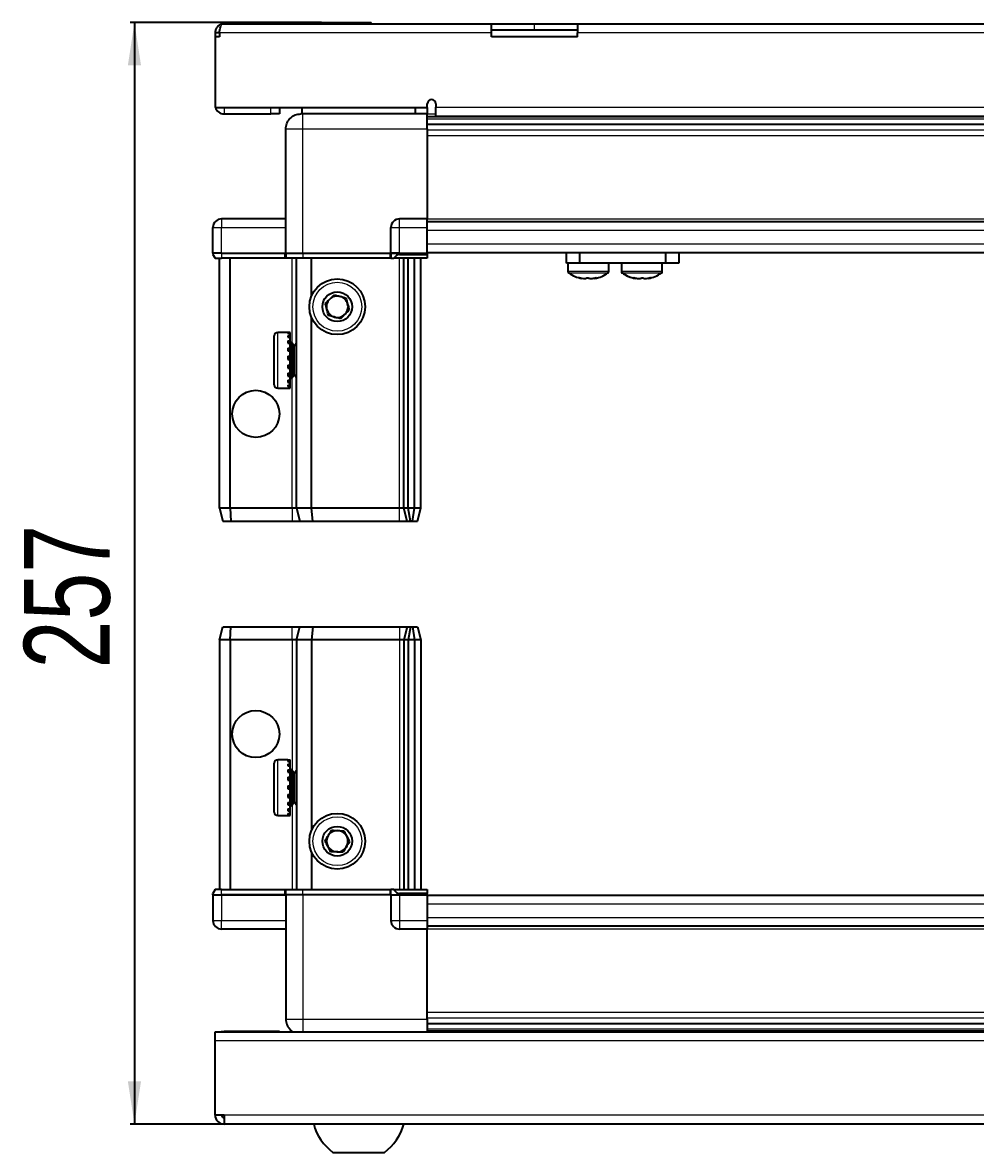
# Model space of a CAD drawing. Header units: millimetres. Extents: x 964 to 2559, y -309 to 1407.
# Drawn here: x 1043.8 to 1266, y -309.5 to -45.9 of the extents above; entities that cross this region are included whole.
import ezdxf

# ---------------------------------------------------------------- set-up
doc = ezdxf.new("R2010")
doc.units = ezdxf.units.MM
doc.layers.add('FORMAT', color=7, linetype='Continuous')
doc.styles.add('SLDTEXTSTYLE0', font='TXT', dxfattribs={"width": 0.75})
doc.dimstyles.new('SLDDIMSTYLE0', dxfattribs={"dimtxt": 20, "dimasz": 10, "dimexe": 0, "dimexo": 0.0625, "dimgap": 5, "dimtad": 2, "dimdec": 1, "dimrnd": 1e-09, "dimzin": 12, "dimdsep": 46, "dimtxsty": 'SLDTEXTSTYLE0', "dimsah": 1, "dimcen": 0.09, "dimadec": 0, "dimazin": 3, "dimtfac": 1, "dimtofl": 0, "dimtmove": 0, "dimatfit": 3, "dimfxl": 0, "dimfrac": 2, "dimtolj": 1, "dimtzin": 12, "dimarcsym": 0})

# ---------------------------------------------------------------- blocks, each defined once
blk = doc.blocks.new('_D_9')
at = {"layer": 'FORMAT'}
for p, q in [((1113.51, -45.85), (1068.86, -45.85)), ((1069.86, -45.85), (1069.86, -302.85)), ((1090.75, -302.85), (1068.86, -302.85))]:
    blk.add_line(p, q, dxfattribs=at)
for points in [[(1069.86, -45.85), (1068.32, -55.85), (1071.4, -55.85)], [(1069.86, -302.85), (1071.4, -292.85), (1068.32, -292.85)]]:
    blk.add_solid(points, dxfattribs=at)
at = {"layer": 'FORMAT', "insert": (1044.08, -196.52), "char_height": 20, "attachment_point": 1, "rotation": 90, "style": 'SLDTEXTSTYLE0'}
blk.add_mtext('257', dxfattribs=at)

msp = doc.modelspace()

# ---------------------------------------------------------------- linework, layer by layer
at = {"color": 7, "linetype": 'Continuous', "lineweight": 25}
for p, q in [((1090.26, -46.15), (1153.16, -46.15)), ((1113.52, -45.85), (1113.52, -46.15)), ((1113.52, -45.85), (1125.09, -45.85)), ((1125.09, -46.15), (1125.09, -45.85)), ((1153.16, -48.25), (1153.16, -46.15)), ((1153.16, -46.15), (1163.16, -46.15)), ((1163.16, -46.15), (1173.16, -46.15)), ((1173.16, -46.15), (1173.16, -48.25)), ((1173.16, -46.15), (1403.16, -46.15)), ((1089.66, -48.25), (1088.66, -48.25)), ((1088.66, -48.25), (1088.66, -49.15)), ((1088.66, -49.15), (1088.66, -65.65)), ((1089.66, -49.15), (1088.66, -49.15)), ((1089.66, -48.25), (1089.66, -49.15)), ((1163.16, -47.65), (1153.16, -47.65)), ((1153.16, -49.15), (1153.16, -48.25)), ((1173.16, -49.15), (1153.16, -49.15)), ((1173.16, -47.65), (1163.16, -47.65)), ((1173.16, -49.15), (1173.16, -48.25)), ((1088.66, -65.65), (1138.16, -65.65)), ((1103.66, -65.65), (1103.66, -67.15)), ((1108.91, -65.65), (1108.91, -67.15)), ((1135.41, -67.15), (1135.41, -65.65)), ((1138.16, -65.65), (1138.16, -64.8)), ((1138.16, -65.65), (1138.16, -67.15)), ((1140.16, -64.8), (1140.16, -65.55)), ((1140.16, -67.65), (1140.16, -65.55)), ((1090.76, -67.15), (1101.66, -67.15)), ((1103.66, -67.15), (1101.66, -67.15)), ((1138.16, -67.15), (1109.16, -67.15)), ((1138.16, -67.8), (1162.03, -67.8)), ((1140.16, -67.65), (1436.16, -67.65)), ((1156.66, -67.65), (1156.66, -67.8)), ((1156.82, -67.65), (1156.82, -67.8)), ((1157.02, -67.65), (1157.02, -67.8)), ((1157.57, -67.65), (1157.57, -67.8)), ((1157.99, -67.65), (1157.99, -67.8)), ((1158.88, -67.65), (1158.88, -67.8)), ((1159.46, -67.65), (1159.46, -67.8)), ((1160.6, -67.65), (1160.6, -67.8)), ((1161.29, -67.65), (1161.29, -67.8)), ((1162.03, -67.8), (1162.57, -67.8)), ((1162.57, -67.65), (1162.57, -67.8)), ((1162.57, -67.8), (1162.58, -67.8)), ((1162.58, -67.8), (1163.31, -67.8)), ((1162.76, -67.65), (1162.76, -67.8)), ((1163.26, -67.65), (1163.26, -67.8)), ((1163.31, -67.65), (1163.31, -67.8)), ((1163.31, -67.8), (1164.28, -67.8)), ((1163.31, -67.8), (1163.31, -67.8)), ((1164.28, -67.8), (1412.03, -67.8)), ((1164.6, -67.65), (1164.6, -67.8)), ((1164.61, -67.65), (1164.61, -67.8)), ((1165.31, -67.65), (1165.31, -67.8)), ((1166.49, -67.65), (1166.49, -67.8)), ((1167.1, -67.65), (1167.1, -67.8)), ((1168.05, -67.65), (1168.05, -67.8)), ((1168.5, -67.65), (1168.5, -67.8)), ((1169.13, -67.65), (1169.13, -67.8)), ((1169.38, -67.65), (1169.38, -67.8)), ((1169.63, -67.65), (1169.63, -67.8)), ((1169.65, -67.65), (1169.65, -67.8)), ((1105.16, -99.65), (1105.16, -70.65)), ((1438.16, -69.6), (1138.16, -69.6)), ((1438.16, -69.63), (1138.16, -69.63)), ((1138.16, -70.65), (1138.16, -91.65)), ((1105.16, -91.65), (1090.16, -91.65)), ((1138.16, -91.65), (1131.66, -91.65)), ((1138.16, -93.65), (1138.16, -91.65)), ((1088.16, -99.65), (1088.16, -93.65)), ((1129.66, -99.65), (1129.66, -93.65)), ((1138.16, -92.3), (1438.16, -92.3)), ((1138.16, -99.65), (1138.16, -93.65)), ((1088.15, -99.65), (1088.15, -99.99)), ((1088.15, -99.65), (1088.16, -99.65)), ((1088.15, -99.99), (1088.65, -100.85)), ((1088.16, -99.65), (1088.16, -99.99)), ((1090.16, -99.65), (1088.16, -99.65)), ((1088.16, -99.99), (1088.66, -100.85)), ((1090.16, -99.65), (1104.96, -99.65)), ((1104.96, -99.65), (1105.16, -99.65)), ((1105.16, -99.65), (1105.16, -100.85)), ((1105.16, -99.65), (1109.16, -99.65)), ((1109.16, -99.65), (1129.46, -99.65)), ((1129.46, -99.65), (1129.66, -99.65)), ((1129.66, -99.65), (1129.66, -100.85)), ((1131.66, -99.65), (1129.66, -99.65)), ((1129.66, -99.65), (1131.66, -99.65)), ((1131.66, -99.65), (1138.16, -99.65)), ((1131.66, -99.99), (1138.16, -99.99)), ((1138.16, -99.5), (1438.16, -99.5)), ((1138.16, -99.65), (1138.16, -99.99)), ((1138.16, -99.99), (1138.16, -100.85)), ((1170.61, -102), (1170.61, -99.5)), ((1173.61, -99.5), (1173.61, -102)), ((1193.81, -102), (1193.81, -99.5)), ((1196.81, -99.5), (1196.81, -102)), ((1088.66, -100.85), (1090.16, -100.85)), ((1089.66, -159.15), (1089.66, -100.85)), ((1104.96, -100.85), (1090.16, -100.85)), ((1092.16, -159.15), (1092.16, -100.85)), ((1105.16, -100.85), (1104.96, -100.85)), ((1109.16, -100.85), (1105.16, -100.85)), ((1107.66, -159.15), (1107.66, -100.85)), ((1129.46, -100.85), (1109.16, -100.85)), ((1111.16, -109.65), (1111.16, -100.85)), ((1129.66, -100.85), (1129.46, -100.85)), ((1129.66, -100.85), (1130.33, -100.85)), ((1138.16, -100.85), (1130.33, -100.85)), ((1132.66, -159.15), (1132.66, -100.85)), ((1133.66, -159.15), (1133.66, -100.85)), ((1135.16, -159.15), (1135.16, -100.85)), ((1136.66, -159.15), (1136.66, -100.85)), ((1173.61, -102), (1170.61, -102)), ((1170.96, -102), (1170.96, -103.91)), ((1193.81, -102), (1173.61, -102)), ((1180.46, -103.91), (1180.46, -102)), ((1183.41, -102), (1183.41, -103.91)), ((1183.46, -102), (1183.46, -103.91)), ((1192.96, -103.91), (1192.96, -102)), ((1196.81, -102), (1193.81, -102)), ((1111.16, -159.15), (1111.16, -114.65)), ((1106.16, -118.15), (1103.26, -118.15)), ((1105.66, -118.25), (1106.16, -118.25)), ((1105.66, -118.25), (1105.66, -118.41)), ((1105.66, -118.41), (1106.16, -118.41)), ((1106.16, -118.25), (1106.16, -118.15)), ((1106.16, -118.41), (1106.16, -118.25)), ((1106.16, -118.9), (1106.16, -118.41)), ((1102.46, -130.35), (1102.46, -118.95)), ((1105.66, -118.9), (1106.16, -118.9)), ((1105.66, -118.9), (1105.66, -119.28)), ((1105.66, -119.28), (1106.16, -119.28)), ((1105.66, -120.12), (1106.16, -120.12)), ((1105.66, -120.12), (1105.66, -120.68)), ((1105.66, -120.68), (1106.16, -120.68)), ((1106.16, -119.28), (1106.16, -118.9)), ((1106.16, -120.12), (1106.16, -119.28)), ((1106.16, -120.68), (1106.16, -120.12)), ((1106.26, -120.25), (1106.16, -120.25)), ((1106.16, -121.78), (1106.16, -120.68)), ((1106.26, -121.77), (1106.26, -120.25)), ((1107.14, -121.35), (1106.66, -120.65)), ((1106.66, -128.65), (1106.66, -120.65)), ((1107.62, -120.65), (1107.14, -121.35)), ((1107.66, -120.65), (1107.62, -120.65)), ((1107.62, -128.65), (1107.62, -120.65)), ((1105.66, -121.78), (1106.16, -121.78)), ((1105.66, -121.78), (1105.66, -122.46)), ((1105.66, -122.46), (1106.16, -122.46)), ((1105.66, -123.72), (1106.16, -123.72)), ((1105.66, -123.72), (1105.66, -124.46)), ((1106.16, -122.46), (1106.16, -121.78)), ((1106.16, -123.72), (1106.16, -122.46)), ((1106.16, -124.02), (1106.16, -123.72)), ((1106.26, -129.05), (1106.26, -121.77)), ((1107.14, -127.96), (1107.14, -121.35)), ((1105.66, -124.02), (1106.16, -124.02)), ((1105.66, -124.46), (1106.16, -124.46)), ((1105.66, -125.75), (1106.16, -125.75)), ((1105.66, -125.75), (1105.66, -126.47)), ((1105.66, -125.89), (1106.16, -125.89)), ((1105.66, -126.47), (1106.16, -126.47)), ((1106.16, -125.75), (1106.16, -124.46)), ((1106.16, -126.47), (1106.16, -125.89)), ((1106.16, -127.68), (1106.16, -126.47)), ((1105.66, -127.68), (1106.16, -127.68)), ((1105.66, -127.68), (1105.66, -128.31)), ((1105.66, -128.31), (1106.16, -128.31)), ((1106.16, -128.31), (1106.16, -127.68)), ((1106.16, -129.31), (1106.16, -128.31)), ((1106.16, -129.05), (1106.26, -129.05)), ((1106.66, -128.65), (1107.14, -127.96)), ((1107.14, -127.96), (1107.62, -128.65)), ((1107.62, -128.65), (1107.66, -128.65)), ((1103.26, -131.15), (1106.16, -131.15)), ((1105.66, -129.31), (1106.16, -129.31)), ((1105.66, -129.31), (1105.66, -129.79)), ((1105.66, -129.79), (1106.16, -129.79)), ((1105.66, -130.48), (1106.16, -130.48)), ((1105.66, -130.48), (1105.66, -130.77)), ((1105.66, -130.77), (1106.16, -130.77)), ((1105.66, -131.09), (1106.16, -131.09)), ((1105.66, -131.09), (1105.66, -131.15)), ((1105.66, -131.15), (1106.16, -131.15)), ((1106.16, -129.79), (1106.16, -129.31)), ((1106.16, -130.48), (1106.16, -129.79)), ((1106.16, -130.77), (1106.16, -130.48)), ((1106.16, -131.09), (1106.16, -130.77)), ((1106.16, -131.15), (1106.16, -131.09)), ((1106.16, -131.15), (1106.16, -131.15)), ((1092.16, -159.15), (1089.66, -159.15)), ((1089.66, -159.15), (1090.46, -162.15)), ((1106.66, -159.15), (1092.16, -159.15)), ((1092.16, -159.15), (1092.31, -162.15)), ((1107.66, -159.15), (1106.66, -159.15)), ((1111.16, -159.15), (1107.66, -159.15)), ((1107.66, -159.15), (1108.46, -162.15)), ((1131.66, -159.15), (1111.16, -159.15)), ((1111.49, -162.15), (1111.16, -159.15)), ((1132.66, -159.15), (1131.66, -159.15)), ((1133.66, -159.15), (1132.66, -159.15)), ((1133.46, -162.15), (1132.66, -159.15)), ((1135.16, -159.15), (1133.66, -159.15)), ((1134.2, -162.15), (1133.66, -159.15)), ((1134.7, -162.15), (1135.16, -159.15)), ((1136.66, -159.15), (1135.16, -159.15)), ((1135.85, -162.15), (1136.66, -159.15)), ((1090.46, -162.15), (1092.31, -162.15)), ((1092.31, -162.15), (1106.66, -162.15)), ((1106.66, -162.15), (1108.46, -162.15)), ((1108.46, -162.15), (1111.49, -162.15)), ((1111.49, -162.15), (1131.66, -162.15)), ((1131.66, -162.15), (1133.46, -162.15)), ((1133.46, -162.15), (1134.2, -162.15)), ((1134.2, -162.15), (1134.7, -162.15)), ((1134.7, -162.15), (1135.85, -162.15)), ((1089.66, -189.85), (1090.46, -186.85)), ((1090.46, -186.85), (1092.31, -186.85)), ((1092.16, -189.85), (1092.31, -186.85)), ((1092.31, -186.85), (1106.66, -186.85)), ((1106.66, -186.85), (1108.46, -186.85)), ((1107.66, -189.85), (1108.46, -186.85)), ((1108.46, -186.85), (1111.49, -186.85)), ((1111.49, -186.85), (1111.16, -189.85)), ((1111.49, -186.85), (1131.66, -186.85)), ((1131.66, -186.85), (1133.46, -186.85)), ((1133.46, -186.85), (1132.66, -189.85)), ((1133.46, -186.85), (1134.2, -186.85)), ((1134.2, -186.85), (1133.66, -189.85)), ((1134.2, -186.85), (1134.7, -186.85)), ((1134.7, -186.85), (1135.85, -186.85)), ((1134.7, -186.85), (1135.16, -189.85)), ((1135.85, -186.85), (1136.66, -189.85)), ((1089.66, -189.85), (1089.66, -248.15)), ((1092.16, -189.85), (1089.66, -189.85)), ((1106.66, -189.85), (1092.16, -189.85)), ((1092.16, -189.85), (1092.16, -248.15)), ((1107.66, -189.85), (1106.66, -189.85)), ((1107.66, -189.85), (1107.66, -248.15)), ((1111.16, -189.85), (1107.66, -189.85)), ((1111.16, -189.85), (1111.16, -234.35)), ((1131.66, -189.85), (1111.16, -189.85)), ((1132.66, -189.85), (1131.66, -189.85)), ((1132.66, -189.85), (1132.66, -248.15)), ((1133.66, -189.85), (1132.66, -189.85)), ((1133.66, -189.85), (1133.66, -248.15)), ((1135.16, -189.85), (1133.66, -189.85)), ((1136.66, -189.85), (1135.16, -189.85)), ((1135.16, -189.85), (1135.16, -248.15)), ((1136.66, -189.85), (1136.66, -248.15)), ((1102.46, -230.05), (1102.46, -218.65)), ((1105.66, -217.85), (1103.26, -217.85)), ((1105.66, -217.85), (1105.66, -217.86)), ((1105.66, -217.86), (1106.16, -217.86)), ((1105.66, -218.05), (1106.16, -218.05)), ((1105.66, -218.05), (1105.66, -218.27)), ((1105.66, -218.27), (1106.16, -218.27)), ((1106.16, -218.05), (1106.16, -217.86)), ((1106.16, -218.27), (1106.16, -218.05)), ((1106.16, -218.84), (1106.16, -218.27)), ((1105.66, -218.84), (1106.16, -218.84)), ((1105.66, -218.84), (1105.66, -219.27)), ((1105.66, -219.27), (1106.16, -219.27)), ((1105.66, -220.18), (1106.16, -220.18)), ((1105.66, -220.18), (1105.66, -220.77)), ((1105.66, -220.77), (1106.16, -220.77)), ((1106.16, -219.27), (1106.16, -218.84)), ((1106.16, -220.18), (1106.16, -219.27)), ((1106.26, -219.95), (1106.16, -219.95)), ((1106.16, -220.77), (1106.16, -220.18)), ((1106.16, -221.92), (1106.16, -220.77)), ((1106.26, -228.75), (1106.26, -219.95)), ((1107.14, -221.05), (1106.66, -220.35)), ((1106.66, -228.35), (1106.66, -220.35)), ((1107.62, -220.35), (1107.14, -221.05)), ((1107.14, -227.66), (1107.14, -221.05)), ((1107.66, -220.35), (1107.62, -220.35)), ((1107.62, -228.35), (1107.62, -220.35)), ((1105.66, -221.92), (1106.16, -221.92)), ((1105.66, -221.92), (1105.66, -222.62)), ((1105.66, -222.62), (1106.16, -222.62)), ((1105.66, -223.9), (1106.16, -223.9)), ((1105.66, -223.9), (1105.66, -224.64)), ((1105.66, -224.05), (1106.16, -224.05)), ((1106.16, -222.62), (1106.16, -221.92)), ((1106.16, -223.9), (1106.16, -222.62)), ((1106.16, -224.05), (1106.16, -223.9)), ((1105.66, -224.55), (1106.16, -224.55)), ((1105.66, -224.64), (1106.16, -224.64)), ((1105.66, -225.93), (1106.16, -225.93)), ((1105.66, -225.93), (1105.66, -226.63)), ((1105.66, -226.63), (1106.16, -226.63)), ((1106.16, -224.64), (1106.16, -224.55)), ((1106.16, -225.93), (1106.16, -224.64)), ((1106.16, -226.63), (1106.16, -225.93)), ((1106.16, -227.8), (1106.16, -226.63)), ((1105.66, -227.8), (1106.16, -227.8)), ((1105.66, -227.8), (1105.66, -228.4)), ((1105.66, -228.4), (1106.16, -228.4)), ((1106.16, -228.4), (1106.16, -227.8)), ((1106.16, -229.33), (1106.16, -228.4)), ((1106.16, -228.75), (1106.26, -228.75)), ((1106.66, -228.35), (1107.14, -227.66)), ((1107.14, -227.66), (1107.62, -228.35)), ((1107.62, -228.35), (1107.66, -228.35)), ((1103.26, -230.85), (1105.66, -230.85)), ((1105.66, -229.33), (1106.16, -229.33)), ((1105.66, -229.33), (1105.66, -229.78)), ((1105.66, -229.78), (1106.16, -229.78)), ((1105.66, -230.38), (1106.16, -230.38)), ((1105.66, -230.38), (1105.66, -230.62)), ((1105.66, -230.62), (1106.16, -230.62)), ((1105.66, -230.84), (1106.16, -230.84)), ((1105.66, -230.84), (1105.66, -230.85)), ((1105.66, -230.85), (1106.16, -230.85)), ((1106.16, -229.78), (1106.16, -229.33)), ((1106.16, -230.38), (1106.16, -229.78)), ((1106.16, -230.62), (1106.16, -230.38)), ((1106.16, -230.84), (1106.16, -230.62)), ((1106.16, -230.85), (1106.16, -230.84)), ((1111.16, -239.35), (1111.16, -248.15)), ((1088.65, -248.15), (1088.15, -249.02)), ((1088.15, -249.35), (1088.15, -249.02)), ((1088.15, -249.35), (1090.15, -249.35)), ((1088.16, -249.35), (1088.16, -255.35)), ((1090.15, -248.15), (1088.65, -248.15)), ((1090.15, -248.15), (1104.96, -248.15)), ((1104.96, -249.35), (1090.15, -249.35)), ((1090.16, -249.35), (1104.96, -249.35)), ((1104.96, -248.15), (1105.16, -248.15)), ((1105.16, -249.35), (1104.96, -249.35)), ((1105.16, -249.35), (1105.16, -248.15)), ((1105.16, -248.15), (1109.16, -248.15)), ((1109.16, -249.35), (1105.16, -249.35)), ((1105.16, -249.35), (1105.16, -278.35)), ((1109.16, -248.15), (1129.46, -248.15)), ((1129.46, -249.35), (1109.16, -249.35)), ((1129.46, -248.15), (1129.66, -248.15)), ((1129.66, -249.35), (1129.46, -249.35)), ((1129.66, -249.35), (1129.66, -248.15)), ((1130.33, -248.15), (1129.66, -248.15)), ((1129.66, -249.35), (1131.66, -249.35)), ((1129.66, -249.35), (1129.66, -255.35)), ((1130.33, -248.15), (1138.16, -248.15)), ((1138.15, -249.02), (1131.66, -249.02)), ((1138.15, -249.35), (1131.66, -249.35)), ((1131.66, -249.35), (1138.16, -249.35)), ((1138.16, -249.02), (1138.15, -249.02)), ((1138.16, -249.35), (1138.15, -249.35)), ((1138.16, -248.15), (1138.16, -249.02)), ((1138.16, -249.35), (1138.16, -249.02)), ((1138.16, -249.35), (1138.16, -255.35)), ((1438.16, -249.5), (1138.16, -249.5)), ((1138.16, -255.35), (1138.16, -257.35)), ((1105.16, -257.35), (1090.16, -257.35)), ((1138.16, -257.35), (1131.66, -257.35)), ((1438.16, -256.7), (1138.16, -256.7)), ((1138.16, -278.35), (1138.16, -257.35)), ((1138.16, -279.38), (1438.16, -279.38)), ((1138.16, -279.41), (1438.16, -279.41)), ((1088.66, -281.35), (1487.66, -281.35)), ((1088.66, -283.45), (1088.66, -281.35)), ((1103.66, -281.25), (1090.76, -281.25)), ((1103.66, -281.25), (1103.66, -281.35)), ((1162.03, -281.2), (1138.16, -281.2)), ((1156.66, -281.35), (1156.66, -281.2)), ((1156.69, -281.35), (1156.69, -281.2)), ((1156.96, -281.35), (1156.96, -281.2)), ((1157.23, -281.35), (1157.23, -281.2)), ((1157.88, -281.35), (1157.88, -281.2)), ((1158.34, -281.35), (1158.34, -281.2)), ((1159.31, -281.35), (1159.31, -281.2)), ((1159.93, -281.35), (1159.93, -281.2)), ((1161.11, -281.35), (1161.11, -281.2)), ((1161.77, -281.35), (1161.77, -281.2)), ((1161.83, -281.35), (1161.83, -281.2)), ((1163.12, -281.2), (1162.03, -281.2)), ((1163.12, -281.35), (1163.12, -281.2)), ((1163.12, -281.2), (1163.12, -281.2)), ((1163.85, -281.2), (1163.12, -281.2)), ((1163.13, -281.35), (1163.13, -281.2)), ((1163.63, -281.35), (1163.63, -281.2)), ((1163.86, -281.2), (1163.85, -281.2)), ((1163.86, -281.35), (1163.86, -281.2)), ((1164.28, -281.2), (1163.86, -281.2)), ((1412.03, -281.2), (1164.28, -281.2)), ((1165.13, -281.35), (1165.13, -281.2)), ((1165.82, -281.35), (1165.82, -281.2)), ((1166.95, -281.35), (1166.95, -281.2)), ((1167.52, -281.35), (1167.52, -281.2)), ((1168.39, -281.35), (1168.39, -281.2)), ((1168.8, -281.35), (1168.8, -281.2)), ((1169.33, -281.35), (1169.33, -281.2)), ((1169.52, -281.35), (1169.52, -281.2)), ((1169.65, -281.35), (1169.65, -281.2)), ((1088.66, -300.75), (1088.66, -283.45)), ((1090.76, -300.75), (1088.66, -300.75)), ((1090.76, -300.75), (1090.76, -302.85)), ((1485.56, -302.85), (1090.76, -302.85)), ((1116.16, -309.45), (1128.16, -309.45))]:
    msp.add_line(p, q, dxfattribs=at)
at = {"color": 8, "linetype": 'Continuous', "lineweight": 18}
for p, q in [((1163.16, -47.65), (1163.16, -46.15)), ((1153.16, -48.25), (1089.66, -48.25)), ((1403.16, -48.25), (1173.16, -48.25)), ((1090.76, -65.65), (1090.76, -67.15)), ((1101.66, -67.15), (1101.66, -65.65)), ((1140.16, -65.55), (1436.16, -65.55)), ((1138.16, -67.15), (1140.16, -67.15)), ((1438.16, -68.39), (1138.16, -68.39)), ((1109.16, -70.65), (1138.16, -70.65)), ((1109.16, -99.65), (1109.16, -70.65)), ((1138.16, -70.84), (1438.16, -70.84)), ((1438.16, -72.25), (1138.16, -72.25)), ((1090.16, -91.65), (1090.16, -93.65)), ((1131.66, -93.65), (1131.66, -91.65)), ((1138.16, -91.65), (1438.16, -91.65)), ((1088.16, -93.65), (1090.16, -93.65)), ((1090.16, -93.65), (1105.16, -93.65)), ((1090.16, -99.65), (1090.16, -93.65)), ((1129.66, -93.65), (1131.66, -93.65)), ((1131.66, -99.65), (1131.66, -93.65)), ((1131.66, -93.65), (1138.16, -93.65)), ((1138.16, -94.3), (1438.16, -94.3)), ((1138.16, -97.5), (1438.16, -97.5)), ((1090.16, -99.65), (1090.16, -100.85)), ((1104.96, -100.85), (1104.96, -99.65)), ((1109.16, -99.65), (1109.16, -100.85)), ((1129.46, -100.85), (1129.46, -99.65)), ((1131.66, -99.65), (1131.66, -99.99)), ((1106.66, -120.65), (1106.66, -100.85)), ((1131.66, -159.15), (1131.66, -100.85)), ((1180.46, -103.91), (1170.96, -103.91)), ((1180.26, -104.28), (1171.15, -104.28)), ((1183.46, -103.91), (1183.41, -103.91)), ((1192.96, -103.91), (1183.46, -103.91)), ((1183.65, -104.28), (1183.6, -104.28)), ((1192.76, -104.28), (1183.65, -104.28)), ((1103.26, -131.15), (1103.26, -118.15)), ((1106.66, -159.15), (1106.66, -128.65)), ((1106.66, -159.15), (1106.66, -162.15)), ((1131.66, -162.15), (1131.66, -159.15)), ((1106.66, -189.85), (1106.66, -186.85)), ((1131.66, -186.85), (1131.66, -189.85)), ((1106.66, -189.85), (1106.66, -220.35)), ((1131.66, -189.85), (1131.66, -248.15)), ((1103.26, -230.85), (1103.26, -217.85)), ((1106.66, -228.35), (1106.66, -248.15)), ((1090.15, -249.35), (1090.15, -248.15)), ((1090.16, -249.35), (1090.16, -255.35)), ((1104.96, -249.35), (1104.96, -248.15)), ((1109.16, -249.35), (1109.16, -248.15)), ((1109.16, -249.35), (1109.16, -278.35)), ((1129.46, -249.35), (1129.46, -248.15)), ((1131.66, -249.35), (1131.66, -249.02)), ((1131.66, -249.35), (1131.66, -255.35)), ((1138.15, -249.35), (1138.15, -249.02)), ((1438.16, -251.5), (1138.16, -251.5)), ((1088.16, -255.35), (1090.16, -255.35)), ((1090.16, -255.35), (1105.16, -255.35)), ((1090.16, -257.35), (1090.16, -255.35)), ((1129.66, -255.35), (1131.66, -255.35)), ((1131.66, -255.35), (1138.16, -255.35)), ((1131.66, -255.35), (1131.66, -257.35)), ((1438.16, -254.7), (1138.16, -254.7)), ((1438.16, -257.35), (1138.16, -257.35)), ((1138.16, -276.76), (1438.16, -276.76)), ((1109.16, -278.35), (1138.16, -278.35)), ((1438.16, -278.17), (1138.16, -278.17)), ((1090.76, -281.35), (1090.76, -281.25)), ((1138.16, -280.62), (1438.16, -280.62)), ((1487.66, -283.45), (1088.66, -283.45)), ((1485.56, -300.75), (1090.76, -300.75))]:
    msp.add_line(p, q, dxfattribs=at)
at = {"color": 7, "linetype": 'Continuous', "lineweight": 25, "flags": 128}
msp.add_lwpolyline([(1090.76, -281.25), (1090.35, -281.29), (1090.11, -281.35)], dxfattribs=at)
at = {"color": 7, "linetype": 'Continuous', "lineweight": 25}
for centre, radius in [((1117.16, -112.15), 6.5), ((1117.16, -112.15), 3.46), ((1098.16, -137.15), 5.5), ((1098.16, -211.85), 5.5), ((1117.16, -236.85), 6.5), ((1117.16, -236.85), 3.46)]:
    msp.add_circle(centre, radius, dxfattribs=at)
at = {"color": 8, "linetype": 'Continuous', "lineweight": 18}
for centre in [(1117.16, -112.15), (1117.16, -236.85)]:
    msp.add_circle(centre, 5.7, dxfattribs=at)
at = {"color": 7, "linetype": 'Continuous', "lineweight": 25}
for centre, radius, start, end in [((1090.76, -65.05), 2.1, 196.6015, 270), ((1139.16, -64.8), 1, 0, 180), ((1090.16, -93.65), 2, 90, 180), ((1131.66, -93.65), 2, 90, 180), ((1171.41, -103.91), 0.45, 180, 235.2821), ((1175.71, -97.7), 8, 235.2821, 258.9392), ((1175.71, -97.7), 8, 281.0076, 304.7179), ((1180.01, -103.91), 0.45, 304.7179, 0), ((1183.86, -103.91), 0.45, 180, 235.2821), ((1183.91, -103.91), 0.45, 180, 235.2821), ((1188.16, -97.7), 8, 235.2821, 255.8287), ((1188.21, -97.7), 8, 235.2821, 259.0625), ((1188.21, -97.7), 8, 280.8753, 304.7179), ((1192.51, -103.91), 0.45, 304.7179, 0), ((1117.16, -112.15), 2.5, 134.9221, 194.9221), ((1117.16, -112.15), 2.5, 74.9221, 134.9221), ((1117.16, -112.15), 2.5, 14.9221, 74.9221), ((1117.16, -112.15), 2.5, 194.9221, 254.9221), ((1117.16, -112.15), 2.5, 314.9221, 14.9221), ((1117.16, -112.15), 2.5, 254.9221, 314.9221), ((1103.26, -118.95), 0.8, 90, 180), ((1106.66, -120.25), 0.4, 180, 270), ((1106.66, -129.05), 0.4, 90, 180), ((1103.26, -130.35), 0.8, 180, 270), ((1103.26, -218.65), 0.8, 90, 180), ((1106.66, -219.95), 0.4, 180, 270), ((1106.66, -228.75), 0.4, 90, 180), ((1103.26, -230.05), 0.8, 180, 270), ((1117.16, -236.85), 2.5, 87.376, 147.376), ((1117.16, -236.85), 2.5, 27.376, 87.376), ((1117.16, -236.85), 2.5, 147.376, 207.376), ((1117.16, -236.85), 2.5, 327.376, 27.376), ((1117.16, -236.85), 2.5, 207.376, 267.376), ((1117.16, -236.85), 2.5, 267.376, 327.376), ((1090.16, -255.35), 2, 180, 270), ((1131.66, -255.35), 2, 180, 270), ((1090.76, -300.75), 2.1, 180, 270), ((1090.76, -300.75), 0.6, 180, 270), ((1123.18, -299.83), 11.91, 194.7004, 233.8734), ((1121.13, -299.83), 11.91, 306.1266, 345.2996)]:
    msp.add_arc(centre, radius, start, end, dxfattribs=at)
for centre, start_param, end_param in [((1131.66, -103.45), 0, 0.722734), ((1131.66, -245.56), 2.418858, 3.141593)]:
    msp.add_ellipse(centre, major_axis=(0, 3.46), ratio=0.57735, start_param=start_param, end_param=end_param, dxfattribs=at)
for points, knots in [([(1090.28, -46.24), (1090.19, -46.25), (1089.86, -46.3), (1089.37, -46.63), (1088.9, -47.18), (1088.68, -47.76), (1088.66, -48.13), (1088.66, -48.25)], [0, 0, 0, 0, 0.097967, 0.353745, 0.609519, 0.865294, 1, 1, 1, 1]), ([(1089.66, -48.25), (1089.7, -48), (1089.79, -47.51), (1089.92, -46.87), (1090.06, -46.4), (1090.17, -46.18), (1090.23, -46.16), (1090.26, -46.15)], [0, 0, 0, 0, 0.230255, 0.448522, 0.666786, 0.88505, 1, 1, 1, 1]), ([(1105.16, -70.65), (1105.2, -70.21), (1105.27, -69.54), (1105.71, -68.72), (1106.16, -68.16), (1106.72, -67.71), (1107.54, -67.27), (1108.21, -67.2), (1108.66, -67.15)], [0, 0, 0, 0, 0.239457, 0.368361, 0.5, 0.631639, 0.760543, 1, 1, 1, 1]), ([(1109.16, -67.15), (1109.09, -67.15), (1108.96, -67.15), (1108.79, -67.15), (1108.68, -67.15), (1108.66, -67.15), (1108.66, -67.15)], [0, 0, 0, 0, 0.249394, 0.500333, 0.750167, 1, 1, 1, 1]), ([(1138.16, -70.65), (1138.16, -70.26), (1138.16, -69.47), (1138.16, -68.43), (1138.16, -67.63), (1138.16, -67.21), (1138.16, -67.17), (1138.16, -67.15)], [0, 0, 0, 0, 0.214694, 0.429388, 0.644082, 0.858775, 1, 1, 1, 1]), ([(1174.2, -105.56), (1174.2, -105.56), (1174.2, -105.57), (1174.07, -105.53), (1173.89, -105.48), (1173.74, -105.43), (1173.67, -105.39), (1173.65, -105.38), (1173.65, -105.38), (1173.66, -105.38), (1173.69, -105.39), (1173.76, -105.4), (1174.05, -105.47), (1174.43, -105.54), (1174.84, -105.57), (1175.12, -105.54), (1175.27, -105.48), (1175.37, -105.41), (1175.45, -105.39), (1175.47, -105.38), (1175.49, -105.38), (1175.52, -105.38), (1175.55, -105.39), (1175.66, -105.42), (1175.81, -105.49), (1176.04, -105.55), (1176.33, -105.57), (1176.68, -105.55), (1176.98, -105.5), (1177.23, -105.45), (1177.34, -105.42), (1177.42, -105.4), (1177.48, -105.39), (1177.52, -105.38), (1177.53, -105.38), (1177.54, -105.38), (1177.54, -105.38)], [0, 0, 0, 0, 0.026098, 0.079837, 0.137205, 0.178357, 0.199039, 0.20334, 0.207689, 0.210723, 0.214544, 0.22148, 0.248602, 0.355777, 0.404897, 0.454423, 0.54605, 0.591404, 0.597119, 0.601325, 0.604382, 0.607444, 0.611991, 0.624229, 0.678519, 0.75975, 0.804305, 0.849026, 0.923625, 0.95136, 0.968708, 0.979996, 0.991142, 0.995473, 0.998845, 1, 1, 1, 1]), ([(1177.54, -105.38), (1177.54, -105.38), (1177.55, -105.38), (1177.55, -105.39), (1177.51, -105.42), (1177.37, -105.49), (1177.23, -105.54), (1177.18, -105.57), (1177.22, -105.56), (1177.24, -105.56)], [0, 0, 0, 0, 0.015183, 0.036536, 0.0957, 0.360142, 0.675239, 0.874535, 1, 1, 1, 1]), ([(1186.69, -105.56), (1186.7, -105.56), (1186.71, -105.56), (1186.57, -105.52), (1186.41, -105.45), (1186.3, -105.4), (1186.29, -105.38), (1186.3, -105.38), (1186.31, -105.38), (1186.34, -105.39), (1186.43, -105.4), (1186.76, -105.48), (1187.19, -105.56), (1187.62, -105.57), (1187.84, -105.53), (1188.01, -105.48), (1188.13, -105.43), (1188.21, -105.39), (1188.26, -105.38), (1188.29, -105.38), (1188.31, -105.38), (1188.34, -105.39), (1188.39, -105.4), (1188.53, -105.47), (1188.68, -105.54), (1188.99, -105.57), (1189.37, -105.54), (1189.76, -105.48), (1190.05, -105.41), (1190.16, -105.39), (1190.19, -105.38), (1190.2, -105.38), (1190.21, -105.38), (1190.2, -105.39), (1190.15, -105.42), (1189.97, -105.49), (1189.77, -105.55), (1189.73, -105.56), (1189.72, -105.56)], [0, 0, 0, 0, 0.0283629, 0.0806823, 0.1383562, 0.1672924, 0.1709175, 0.1737955, 0.1766977, 0.1800498, 0.1863992, 0.2130773, 0.319019, 0.3539804, 0.3992833, 0.4476446, 0.4823368, 0.4997721, 0.5033973, 0.5070643, 0.5096216, 0.5128427, 0.5186896, 0.5415539, 0.6319042, 0.6733129, 0.7150637, 0.7923067, 0.8305407, 0.8353583, 0.8389044, 0.8414812, 0.8440625, 0.8478955, 0.8582124, 0.9039802, 0.9724588, 1, 1, 1, 1]), ([(1114.37, -111.4), (1114.73, -111.04), (1115.42, -110.36), (1116.1, -109.68), (1116.41, -109.37)], [0, 0, 0, 0, 0.534686, 1, 1, 1, 1]), ([(1116.41, -109.37), (1116.91, -109.5), (1117.84, -109.75), (1118.77, -110), (1119.2, -110.12)], [0, 0, 0, 0, 0.534686, 1, 1, 1, 1]), ([(1119.2, -110.12), (1119.23, -110.24), (1119.39, -110.82), (1119.64, -111.78), (1119.85, -112.57), (1119.94, -112.91)], [0, 0, 0, 0, 0.133125, 0.637099, 1, 1, 1, 1]), ([(1115.11, -114.19), (1115.02, -113.86), (1114.81, -113.06), (1114.55, -112.1), (1114.4, -111.52), (1114.37, -111.4)], [0, 0, 0, 0, 0.362901, 0.866875, 1, 1, 1, 1]), ([(1119.94, -112.91), (1119.58, -113.27), (1118.89, -113.95), (1118.21, -114.63), (1117.9, -114.94)], [0, 0, 0, 0, 0.534686, 1, 1, 1, 1]), ([(1117.9, -114.94), (1117.4, -114.81), (1116.47, -114.56), (1115.54, -114.31), (1115.11, -114.19)], [0, 0, 0, 0, 0.534686, 1, 1, 1, 1]), ([(1114.27, -236.72), (1114.55, -236.29), (1115.07, -235.48), (1115.59, -234.67), (1115.83, -234.29)], [0, 0, 0, 0, 0.534686, 1, 1, 1, 1]), ([(1115.83, -234.29), (1116.34, -234.31), (1117.31, -234.36), (1118.27, -234.4), (1118.71, -234.42)], [0, 0, 0, 0, 0.534686, 1, 1, 1, 1]), ([(1118.71, -234.42), (1118.87, -234.73), (1119.25, -235.46), (1119.71, -236.34), (1119.98, -236.88), (1120.04, -236.99)], [0, 0, 0, 0, 0.362901, 0.866875, 1, 1, 1, 1]), ([(1115.6, -239.29), (1115.54, -239.17), (1115.27, -238.64), (1114.81, -237.76), (1114.43, -237.03), (1114.27, -236.72)], [0, 0, 0, 0, 0.133125, 0.637099, 1, 1, 1, 1]), ([(1120.04, -236.99), (1119.76, -237.42), (1119.24, -238.23), (1118.72, -239.04), (1118.48, -239.42)], [0, 0, 0, 0, 0.534686, 1, 1, 1, 1]), ([(1118.48, -239.42), (1117.97, -239.39), (1117, -239.35), (1116.04, -239.31), (1115.6, -239.29)], [0, 0, 0, 0, 0.5346859, 1, 1, 1, 1]), ([(1105.16, -278.35), (1105.2, -278.79), (1105.27, -279.47), (1105.71, -280.29), (1106.17, -280.84), (1106.57, -281.2), (1106.83, -281.33), (1106.88, -281.35)], [0, 0, 0, 0, 0.363018, 0.558438, 0.758004, 0.95757, 1, 1, 1, 1]), ([(1138.16, -278.35), (1138.16, -278.75), (1138.16, -279.54), (1138.16, -280.56), (1138.16, -281.19), (1138.16, -281.34), (1138.16, -281.35)], [0, 0, 0, 0, 0.3255201, 0.6510403, 0.9765604, 1, 1, 1, 1])]:
    msp.add_open_spline(points, degree=3, knots=knots, dxfattribs=at)
at = {"color": 8, "linetype": 'Continuous', "lineweight": 18}
for points, knots in [([(1109.16, -70.65), (1109.16, -70.21), (1109.16, -69.54), (1109.16, -68.72), (1109.16, -68.16), (1109.16, -67.71), (1109.16, -67.27), (1109.16, -67.2), (1109.16, -67.15)], [0, 0, 0, 0, 0.2394568, 0.3683607, 0.5, 0.6316393, 0.7605432, 1, 1, 1, 1]), ([(1109.16, -278.35), (1109.16, -278.79), (1109.16, -279.47), (1109.16, -280.29), (1109.16, -280.84), (1109.16, -281.2), (1109.16, -281.33), (1109.16, -281.35)], [0, 0, 0, 0, 0.363018, 0.558438, 0.758004, 0.95757, 1, 1, 1, 1])]:
    msp.add_open_spline(points, degree=3, knots=knots, dxfattribs=at)
for points in [[(1105.16, -70.65), (1105.22, -70.65), (1105.34, -70.65), (1106.26, -70.65), (1107.58, -70.65), (1108.63, -70.65), (1109.16, -70.65)], [(1105.16, -278.35), (1105.22, -278.35), (1105.34, -278.35), (1106.26, -278.35), (1107.58, -278.35), (1108.63, -278.35), (1109.16, -278.35)]]:
    msp.add_open_spline(points, degree=3, dxfattribs=at)

# ---------------------------------------------------------------- dimensions: what is measured, and where the dimension line sits
at = {"layer": 'FORMAT'}
dim = msp.add_linear_dim(base=(1069.86, -302.85), p1=(1113.52, -45.85), p2=(1090.76, -302.85), angle=90, dimstyle='SLDDIMSTYLE0', dxfattribs=at)
dim.commit()
dim.dimension.update_dxf_attribs({"geometry": '_D_9', "text_midpoint": (1069.86, -174.35), "dimtype": 160})

doc.saveas('drawing.dxf')
